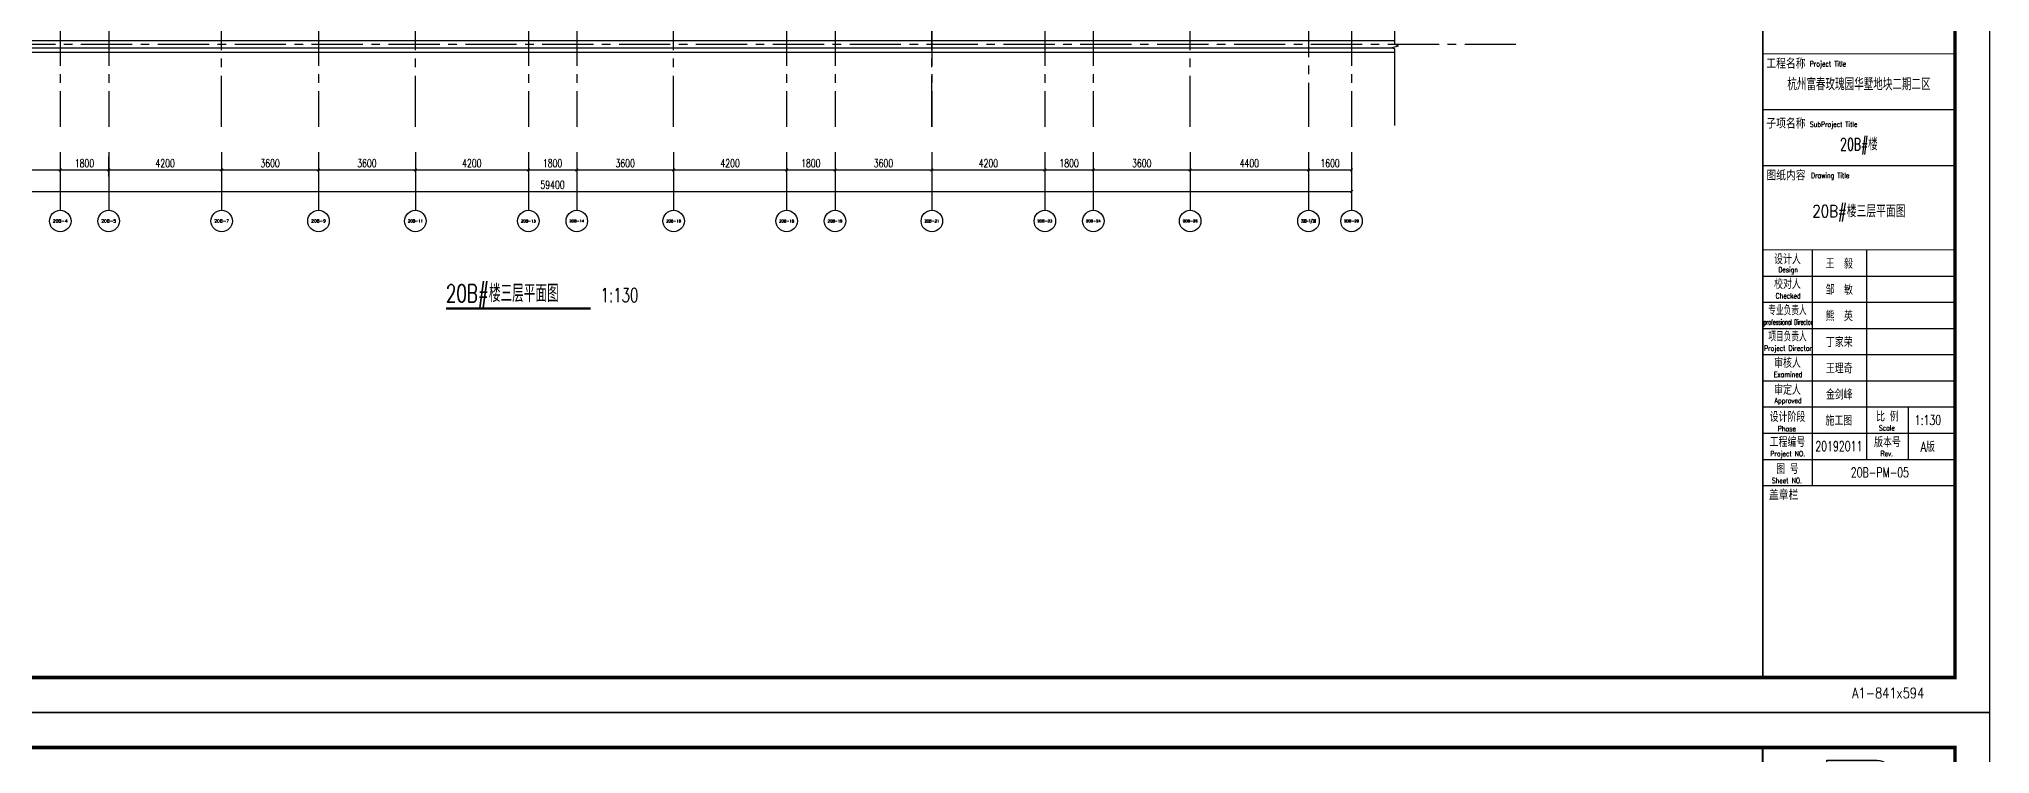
# Model space of a CAD drawing. Extents: x 296441 to 853063, y 459050 to 1117990.
# Drawn here: x 619309 to 691829, y 534726 to 561324 of the extents above; entities that cross this region are included whole.
import ezdxf
from ezdxf.enums import TextEntityAlignment as Align

# ---------------------------------------------------------------- set-up
doc = ezdxf.new("R2010")
doc.units = 0
doc.header["$LTSCALE"] = 1000
doc.linetypes.add('14-GRID$0$CENTER2', pattern=[28.575, 19.05, -3.175, 3.175, -3.175])
for name, color, linetype in [('14-GRID$0$G-GRID', 9, '14-GRID$0$CENTER2'), ('20-PLAN-FL01-P$0$A-ANNO-SYMB-BUBL', 74, 'Continuous'), ('A-ROOF', 2, 'Continuous'), ('AXIS', 3, 'Continuous'), ('AXIS_TEXT', 7, 'Continuous'), ('D-PLAN-ROOF$0$A-ROOF', 2, 'Continuous'), ('G-GRID-IDEN', 4, 'Continuous'), ('G-GRID-TEXT', 33, 'Continuous'), ('PUB_DIM', 3, 'Continuous'), ('ZT1_Dim---符号---PM、LM、DY、JD', 3, 'Continuous'), ('ZT1_通用--图框---PM、LM、DY、JD', 150, 'Continuous')]:
    doc.layers.add(name, color=color, linetype=linetype)
doc.styles.add('_TCH_AXIS', font='COMPLEX', dxfattribs={"bigfont": 'GBCBIG'})
doc.styles.add('_TCH_DIM_T3', font='SIMPLEX', dxfattribs={"width": 0.705882, "bigfont": 'GBCBIG'})
doc.styles.add('GOA_04_COMPLEX_1.00', font='complex.shx')
doc.styles.add('ZT_图框1', font='ROMANS', dxfattribs={"width": 0.8, "bigfont": 'CHINESE'})
doc.styles.add('ZT_图框2', font='', dxfattribs={"width": 0.8})
doc.styles.add('卓越符号', font='ROMANS.shx', dxfattribs={"width": 0.7, "bigfont": 'CHINESE.shx'})
doc.styles.get('ZT_图框2').set_extended_font_data('NSimSun')
doc.dimstyles.new('_TCH_ARCH&&100', dxfattribs={"dimtxt": 297.5, "dimasz": 100, "dimexe": 250, "dimexo": 300, "dimgap": 100, "dimtad": 1, "dimdec": 0, "dimzin": 0, "dimdsep": 46, "dimtxsty": '_TCH_DIM_T3', "dimblk": 'ARCHTICK', "dimcen": 0.09, "dimclrt": 7, "dimazin": 2, "dimtfac": 1, "dimtdec": 0, "dimtix": 1, "dimtmove": 2, "dimatfit": 3, "dimfxl": 0, "dimtolj": 1, "dimtzin": 0, "dimarcsym": 0})

# ---------------------------------------------------------------- blocks, each defined once
blk = doc.blocks.new('_AXISO')
at = {"layer": 'G-GRID-IDEN'}
blk.add_circle((0, 0), 0.5, dxfattribs=at)
at = {"layer": 'G-GRID-TEXT', "style": 'GOA_04_COMPLEX_1.00', "width": 1.041667}
blk.add_attdef('A', text='', height=0.56, dxfattribs=at).set_placement((-0.25, -0.28), (0.25, -0.28), align=Align.FIT)
blk = doc.blocks.new('_ArchTick')
at = {"color": 0, "linetype": 'ByBlock', "const_width": 0.4}
blk.add_lwpolyline([(-0.5, -0.5), (0.5, 0.5)], dxfattribs=at)
blk = doc.blocks.new('*D273')
at = {"layer": 'Defpoints', "color": 0, "transparency": 16777216}
for p in [(608698, 556953), (668098, 556953), (668098, 555653)]:
    blk.add_point(p, dxfattribs=at)
at = {"layer": 'PUB_DIM', "color": 0, "lineweight": -2, "transparency": 16777216}
for p, q in [((608698, 556653), (608698, 555403)), ((668098, 556653), (668098, 555403)), ((608698, 555653), (668098, 555653))]:
    blk.add_line(p, q, dxfattribs=at)
at = {"layer": 'PUB_DIM', "color": 0, "lineweight": -2, "transparency": 16777216, "xscale": 100, "yscale": 100, "zscale": 100, "rotation": 180}
blk.add_blockref('_ArchTick', (608698, 555653), dxfattribs=at)
at = {"layer": 'PUB_DIM', "color": 0, "lineweight": -2, "transparency": 16777216, "xscale": 100, "yscale": 100, "zscale": 100}
blk.add_blockref('_ArchTick', (668098, 555653), dxfattribs=at)
at = {"layer": 'PUB_DIM', "color": 7, "transparency": 16777216, "insert": (638398, 555901), "char_height": 297.5, "attachment_point": 5, "style": '_TCH_DIM_T3'}
blk.add_mtext('\\A1;59400', dxfattribs=at)
blk = doc.blocks.new('*D275')
at = {"layer": 'Defpoints', "color": 0, "transparency": 16777216}
for p in [(615898, 557253), (620098, 557253), (620098, 556453)]:
    blk.add_point(p, dxfattribs=at)
at = {"layer": 'PUB_DIM', "color": 0, "lineweight": -2, "transparency": 16777216}
for p, q in [((615898, 556953), (615898, 556203)), ((620098, 556953), (620098, 556203)), ((615898, 556453), (620098, 556453))]:
    blk.add_line(p, q, dxfattribs=at)
at = {"layer": 'PUB_DIM', "color": 0, "lineweight": -2, "transparency": 16777216, "xscale": 100, "yscale": 100, "zscale": 100, "rotation": 180}
blk.add_blockref('_ArchTick', (615898, 556453), dxfattribs=at)
at = {"layer": 'PUB_DIM', "color": 0, "lineweight": -2, "transparency": 16777216, "xscale": 100, "yscale": 100, "zscale": 100}
blk.add_blockref('_ArchTick', (620098, 556453), dxfattribs=at)
at = {"layer": 'PUB_DIM', "color": 7, "transparency": 16777216, "insert": (617998, 556701), "char_height": 297.5, "attachment_point": 5, "style": '_TCH_DIM_T3'}
blk.add_mtext('\\A1;4200', dxfattribs=at)
blk = doc.blocks.new('*D276')
at = {"layer": 'Defpoints', "color": 0, "transparency": 16777216}
for p in [(620098, 557253), (621898, 557253), (621898, 556453)]:
    blk.add_point(p, dxfattribs=at)
at = {"layer": 'PUB_DIM', "color": 0, "lineweight": -2, "transparency": 16777216}
for p, q in [((620098, 556953), (620098, 556203)), ((621898, 556953), (621898, 556203)), ((620098, 556453), (621898, 556453))]:
    blk.add_line(p, q, dxfattribs=at)
at = {"layer": 'PUB_DIM', "color": 0, "lineweight": -2, "transparency": 16777216, "xscale": 100, "yscale": 100, "zscale": 100, "rotation": 180}
blk.add_blockref('_ArchTick', (620098, 556453), dxfattribs=at)
at = {"layer": 'PUB_DIM', "color": 0, "lineweight": -2, "transparency": 16777216, "xscale": 100, "yscale": 100, "zscale": 100}
blk.add_blockref('_ArchTick', (621898, 556453), dxfattribs=at)
at = {"layer": 'PUB_DIM', "color": 7, "transparency": 16777216, "insert": (620998, 556701), "char_height": 297.5, "attachment_point": 5, "style": '_TCH_DIM_T3'}
blk.add_mtext('\\A1;1800', dxfattribs=at)
blk = doc.blocks.new('*D277')
at = {"layer": 'Defpoints', "color": 0, "transparency": 16777216}
for p in [(621898, 557253), (626098, 557253), (626098, 556453)]:
    blk.add_point(p, dxfattribs=at)
at = {"layer": 'PUB_DIM', "color": 0, "lineweight": -2, "transparency": 16777216}
for p, q in [((621898, 556953), (621898, 556203)), ((626098, 556953), (626098, 556203)), ((621898, 556453), (626098, 556453))]:
    blk.add_line(p, q, dxfattribs=at)
at = {"layer": 'PUB_DIM', "color": 0, "lineweight": -2, "transparency": 16777216, "xscale": 100, "yscale": 100, "zscale": 100, "rotation": 180}
blk.add_blockref('_ArchTick', (621898, 556453), dxfattribs=at)
at = {"layer": 'PUB_DIM', "color": 0, "lineweight": -2, "transparency": 16777216, "xscale": 100, "yscale": 100, "zscale": 100}
blk.add_blockref('_ArchTick', (626098, 556453), dxfattribs=at)
at = {"layer": 'PUB_DIM', "color": 7, "transparency": 16777216, "insert": (623998, 556701), "char_height": 297.5, "attachment_point": 5, "style": '_TCH_DIM_T3'}
blk.add_mtext('\\A1;4200', dxfattribs=at)
blk = doc.blocks.new('*D278')
at = {"layer": 'Defpoints', "color": 0, "transparency": 16777216}
for p in [(626098, 557253), (629698, 557253), (629698, 556453)]:
    blk.add_point(p, dxfattribs=at)
at = {"layer": 'PUB_DIM', "color": 0, "lineweight": -2, "transparency": 16777216}
for p, q in [((626098, 556953), (626098, 556203)), ((629698, 556953), (629698, 556203)), ((626098, 556453), (629698, 556453))]:
    blk.add_line(p, q, dxfattribs=at)
at = {"layer": 'PUB_DIM', "color": 0, "lineweight": -2, "transparency": 16777216, "xscale": 100, "yscale": 100, "zscale": 100, "rotation": 180}
blk.add_blockref('_ArchTick', (626098, 556453), dxfattribs=at)
at = {"layer": 'PUB_DIM', "color": 0, "lineweight": -2, "transparency": 16777216, "xscale": 100, "yscale": 100, "zscale": 100}
blk.add_blockref('_ArchTick', (629698, 556453), dxfattribs=at)
at = {"layer": 'PUB_DIM', "color": 7, "transparency": 16777216, "insert": (627898, 556701), "char_height": 297.5, "attachment_point": 5, "style": '_TCH_DIM_T3'}
blk.add_mtext('\\A1;3600', dxfattribs=at)
blk = doc.blocks.new('*D279')
at = {"layer": 'Defpoints', "color": 0, "transparency": 16777216}
for p in [(629698, 557253), (633298, 557253), (633298, 556453)]:
    blk.add_point(p, dxfattribs=at)
at = {"layer": 'PUB_DIM', "color": 0, "lineweight": -2, "transparency": 16777216}
for p, q in [((629698, 556953), (629698, 556203)), ((633298, 556953), (633298, 556203)), ((629698, 556453), (633298, 556453))]:
    blk.add_line(p, q, dxfattribs=at)
at = {"layer": 'PUB_DIM', "color": 0, "lineweight": -2, "transparency": 16777216, "xscale": 100, "yscale": 100, "zscale": 100, "rotation": 180}
blk.add_blockref('_ArchTick', (629698, 556453), dxfattribs=at)
at = {"layer": 'PUB_DIM', "color": 0, "lineweight": -2, "transparency": 16777216, "xscale": 100, "yscale": 100, "zscale": 100}
blk.add_blockref('_ArchTick', (633298, 556453), dxfattribs=at)
at = {"layer": 'PUB_DIM', "color": 7, "transparency": 16777216, "insert": (631498, 556701), "char_height": 297.5, "attachment_point": 5, "style": '_TCH_DIM_T3'}
blk.add_mtext('\\A1;3600', dxfattribs=at)
blk = doc.blocks.new('*D280')
at = {"layer": 'Defpoints', "color": 0, "transparency": 16777216}
for p in [(633298, 557253), (637498, 557253), (637498, 556453)]:
    blk.add_point(p, dxfattribs=at)
at = {"layer": 'PUB_DIM', "color": 0, "lineweight": -2, "transparency": 16777216}
for p, q in [((633298, 556953), (633298, 556203)), ((637498, 556953), (637498, 556203)), ((633298, 556453), (637498, 556453))]:
    blk.add_line(p, q, dxfattribs=at)
at = {"layer": 'PUB_DIM', "color": 0, "lineweight": -2, "transparency": 16777216, "xscale": 100, "yscale": 100, "zscale": 100, "rotation": 180}
blk.add_blockref('_ArchTick', (633298, 556453), dxfattribs=at)
at = {"layer": 'PUB_DIM', "color": 0, "lineweight": -2, "transparency": 16777216, "xscale": 100, "yscale": 100, "zscale": 100}
blk.add_blockref('_ArchTick', (637498, 556453), dxfattribs=at)
at = {"layer": 'PUB_DIM', "color": 7, "transparency": 16777216, "insert": (635398, 556701), "char_height": 297.5, "attachment_point": 5, "style": '_TCH_DIM_T3'}
blk.add_mtext('\\A1;4200', dxfattribs=at)
blk = doc.blocks.new('*D281')
at = {"layer": 'Defpoints', "color": 0, "transparency": 16777216}
for p in [(637498, 557253), (639298, 557253), (639298, 556453)]:
    blk.add_point(p, dxfattribs=at)
at = {"layer": 'PUB_DIM', "color": 0, "lineweight": -2, "transparency": 16777216}
for p, q in [((637498, 556953), (637498, 556203)), ((639298, 556953), (639298, 556203)), ((637498, 556453), (639298, 556453))]:
    blk.add_line(p, q, dxfattribs=at)
at = {"layer": 'PUB_DIM', "color": 0, "lineweight": -2, "transparency": 16777216, "xscale": 100, "yscale": 100, "zscale": 100, "rotation": 180}
blk.add_blockref('_ArchTick', (637498, 556453), dxfattribs=at)
at = {"layer": 'PUB_DIM', "color": 0, "lineweight": -2, "transparency": 16777216, "xscale": 100, "yscale": 100, "zscale": 100}
blk.add_blockref('_ArchTick', (639298, 556453), dxfattribs=at)
at = {"layer": 'PUB_DIM', "color": 7, "transparency": 16777216, "insert": (638398, 556701), "char_height": 297.5, "attachment_point": 5, "style": '_TCH_DIM_T3'}
blk.add_mtext('\\A1;1800', dxfattribs=at)
blk = doc.blocks.new('*D282')
at = {"layer": 'Defpoints', "color": 0, "transparency": 16777216}
for p in [(639298, 557253), (642898, 557253), (642898, 556453)]:
    blk.add_point(p, dxfattribs=at)
at = {"layer": 'PUB_DIM', "color": 0, "lineweight": -2, "transparency": 16777216}
for p, q in [((639298, 556953), (639298, 556203)), ((642898, 556953), (642898, 556203)), ((639298, 556453), (642898, 556453))]:
    blk.add_line(p, q, dxfattribs=at)
at = {"layer": 'PUB_DIM', "color": 0, "lineweight": -2, "transparency": 16777216, "xscale": 100, "yscale": 100, "zscale": 100, "rotation": 180}
blk.add_blockref('_ArchTick', (639298, 556453), dxfattribs=at)
at = {"layer": 'PUB_DIM', "color": 0, "lineweight": -2, "transparency": 16777216, "xscale": 100, "yscale": 100, "zscale": 100}
blk.add_blockref('_ArchTick', (642898, 556453), dxfattribs=at)
at = {"layer": 'PUB_DIM', "color": 7, "transparency": 16777216, "insert": (641098, 556701), "char_height": 297.5, "attachment_point": 5, "style": '_TCH_DIM_T3'}
blk.add_mtext('\\A1;3600', dxfattribs=at)
blk = doc.blocks.new('*D283')
at = {"layer": 'Defpoints', "color": 0, "transparency": 16777216}
for p in [(642898, 557253), (647098, 557253), (647098, 556453)]:
    blk.add_point(p, dxfattribs=at)
at = {"layer": 'PUB_DIM', "color": 0, "lineweight": -2, "transparency": 16777216}
for p, q in [((642898, 556953), (642898, 556203)), ((647098, 556953), (647098, 556203)), ((642898, 556453), (647098, 556453))]:
    blk.add_line(p, q, dxfattribs=at)
at = {"layer": 'PUB_DIM', "color": 0, "lineweight": -2, "transparency": 16777216, "xscale": 100, "yscale": 100, "zscale": 100, "rotation": 180}
blk.add_blockref('_ArchTick', (642898, 556453), dxfattribs=at)
at = {"layer": 'PUB_DIM', "color": 0, "lineweight": -2, "transparency": 16777216, "xscale": 100, "yscale": 100, "zscale": 100}
blk.add_blockref('_ArchTick', (647098, 556453), dxfattribs=at)
at = {"layer": 'PUB_DIM', "color": 7, "transparency": 16777216, "insert": (644998, 556701), "char_height": 297.5, "attachment_point": 5, "style": '_TCH_DIM_T3'}
blk.add_mtext('\\A1;4200', dxfattribs=at)
blk = doc.blocks.new('*D284')
at = {"layer": 'Defpoints', "color": 0, "transparency": 16777216}
for p in [(647098, 557253), (648898, 557253), (648898, 556453)]:
    blk.add_point(p, dxfattribs=at)
at = {"layer": 'PUB_DIM', "color": 0, "lineweight": -2, "transparency": 16777216}
for p, q in [((647098, 556953), (647098, 556203)), ((648898, 556953), (648898, 556203)), ((647098, 556453), (648898, 556453))]:
    blk.add_line(p, q, dxfattribs=at)
at = {"layer": 'PUB_DIM', "color": 0, "lineweight": -2, "transparency": 16777216, "xscale": 100, "yscale": 100, "zscale": 100, "rotation": 180}
blk.add_blockref('_ArchTick', (647098, 556453), dxfattribs=at)
at = {"layer": 'PUB_DIM', "color": 0, "lineweight": -2, "transparency": 16777216, "xscale": 100, "yscale": 100, "zscale": 100}
blk.add_blockref('_ArchTick', (648898, 556453), dxfattribs=at)
at = {"layer": 'PUB_DIM', "color": 7, "transparency": 16777216, "insert": (647998, 556701), "char_height": 297.5, "attachment_point": 5, "style": '_TCH_DIM_T3'}
blk.add_mtext('\\A1;1800', dxfattribs=at)
blk = doc.blocks.new('*D285')
at = {"layer": 'Defpoints', "color": 0, "transparency": 16777216}
for p in [(648898, 557253), (652498, 557253), (652498, 556453)]:
    blk.add_point(p, dxfattribs=at)
at = {"layer": 'PUB_DIM', "color": 0, "lineweight": -2, "transparency": 16777216}
for p, q in [((648898, 556953), (648898, 556203)), ((652498, 556953), (652498, 556203)), ((648898, 556453), (652498, 556453))]:
    blk.add_line(p, q, dxfattribs=at)
at = {"layer": 'PUB_DIM', "color": 0, "lineweight": -2, "transparency": 16777216, "xscale": 100, "yscale": 100, "zscale": 100, "rotation": 180}
blk.add_blockref('_ArchTick', (648898, 556453), dxfattribs=at)
at = {"layer": 'PUB_DIM', "color": 0, "lineweight": -2, "transparency": 16777216, "xscale": 100, "yscale": 100, "zscale": 100}
blk.add_blockref('_ArchTick', (652498, 556453), dxfattribs=at)
at = {"layer": 'PUB_DIM', "color": 7, "transparency": 16777216, "insert": (650698, 556701), "char_height": 297.5, "attachment_point": 5, "style": '_TCH_DIM_T3'}
blk.add_mtext('\\A1;3600', dxfattribs=at)
blk = doc.blocks.new('*D286')
at = {"layer": 'Defpoints', "color": 0, "transparency": 16777216}
for p in [(652498, 557253), (656698, 557253), (656698, 556453)]:
    blk.add_point(p, dxfattribs=at)
at = {"layer": 'PUB_DIM', "color": 0, "lineweight": -2, "transparency": 16777216}
for p, q in [((652498, 556953), (652498, 556203)), ((656698, 556953), (656698, 556203)), ((652498, 556453), (656698, 556453))]:
    blk.add_line(p, q, dxfattribs=at)
at = {"layer": 'PUB_DIM', "color": 0, "lineweight": -2, "transparency": 16777216, "xscale": 100, "yscale": 100, "zscale": 100, "rotation": 180}
blk.add_blockref('_ArchTick', (652498, 556453), dxfattribs=at)
at = {"layer": 'PUB_DIM', "color": 0, "lineweight": -2, "transparency": 16777216, "xscale": 100, "yscale": 100, "zscale": 100}
blk.add_blockref('_ArchTick', (656698, 556453), dxfattribs=at)
at = {"layer": 'PUB_DIM', "color": 7, "transparency": 16777216, "insert": (654598, 556701), "char_height": 297.5, "attachment_point": 5, "style": '_TCH_DIM_T3'}
blk.add_mtext('\\A1;4200', dxfattribs=at)
blk = doc.blocks.new('*D287')
at = {"layer": 'Defpoints', "color": 0, "transparency": 16777216}
for p in [(656698, 557253), (658498, 557253), (658498, 556453)]:
    blk.add_point(p, dxfattribs=at)
at = {"layer": 'PUB_DIM', "color": 0, "lineweight": -2, "transparency": 16777216}
for p, q in [((656698, 556953), (656698, 556203)), ((658498, 556953), (658498, 556203)), ((656698, 556453), (658498, 556453))]:
    blk.add_line(p, q, dxfattribs=at)
at = {"layer": 'PUB_DIM', "color": 0, "lineweight": -2, "transparency": 16777216, "xscale": 100, "yscale": 100, "zscale": 100, "rotation": 180}
blk.add_blockref('_ArchTick', (656698, 556453), dxfattribs=at)
at = {"layer": 'PUB_DIM', "color": 0, "lineweight": -2, "transparency": 16777216, "xscale": 100, "yscale": 100, "zscale": 100}
blk.add_blockref('_ArchTick', (658498, 556453), dxfattribs=at)
at = {"layer": 'PUB_DIM', "color": 7, "transparency": 16777216, "insert": (657598, 556701), "char_height": 297.5, "attachment_point": 5, "style": '_TCH_DIM_T3'}
blk.add_mtext('\\A1;1800', dxfattribs=at)
blk = doc.blocks.new('*D288')
at = {"layer": 'Defpoints', "color": 0, "transparency": 16777216}
for p in [(658498, 557253), (662098, 557253), (662098, 556453)]:
    blk.add_point(p, dxfattribs=at)
at = {"layer": 'PUB_DIM', "color": 0, "lineweight": -2, "transparency": 16777216}
for p, q in [((658498, 556953), (658498, 556203)), ((662098, 556953), (662098, 556203)), ((658498, 556453), (662098, 556453))]:
    blk.add_line(p, q, dxfattribs=at)
at = {"layer": 'PUB_DIM', "color": 0, "lineweight": -2, "transparency": 16777216, "xscale": 100, "yscale": 100, "zscale": 100, "rotation": 180}
blk.add_blockref('_ArchTick', (658498, 556453), dxfattribs=at)
at = {"layer": 'PUB_DIM', "color": 0, "lineweight": -2, "transparency": 16777216, "xscale": 100, "yscale": 100, "zscale": 100}
blk.add_blockref('_ArchTick', (662098, 556453), dxfattribs=at)
at = {"layer": 'PUB_DIM', "color": 7, "transparency": 16777216, "insert": (660298, 556701), "char_height": 297.5, "attachment_point": 5, "style": '_TCH_DIM_T3'}
blk.add_mtext('\\A1;3600', dxfattribs=at)
blk = doc.blocks.new('*D289')
at = {"layer": 'Defpoints', "color": 0, "transparency": 16777216}
for p in [(662098, 557253), (666498, 557253), (666498, 556453)]:
    blk.add_point(p, dxfattribs=at)
at = {"layer": 'PUB_DIM', "color": 0, "lineweight": -2, "transparency": 16777216}
for p, q in [((662098, 556953), (662098, 556203)), ((666498, 556953), (666498, 556203)), ((662098, 556453), (666498, 556453))]:
    blk.add_line(p, q, dxfattribs=at)
at = {"layer": 'PUB_DIM', "color": 0, "lineweight": -2, "transparency": 16777216, "xscale": 100, "yscale": 100, "zscale": 100, "rotation": 180}
blk.add_blockref('_ArchTick', (662098, 556453), dxfattribs=at)
at = {"layer": 'PUB_DIM', "color": 0, "lineweight": -2, "transparency": 16777216, "xscale": 100, "yscale": 100, "zscale": 100}
blk.add_blockref('_ArchTick', (666498, 556453), dxfattribs=at)
at = {"layer": 'PUB_DIM', "color": 7, "transparency": 16777216, "insert": (664298, 556701), "char_height": 297.5, "attachment_point": 5, "style": '_TCH_DIM_T3'}
blk.add_mtext('\\A1;4400', dxfattribs=at)
blk = doc.blocks.new('*D290')
at = {"layer": 'Defpoints', "color": 0, "transparency": 16777216}
for p in [(666498, 557253), (668098, 557253), (668098, 556453)]:
    blk.add_point(p, dxfattribs=at)
at = {"layer": 'PUB_DIM', "color": 0, "lineweight": -2, "transparency": 16777216}
for p, q in [((666498, 556953), (666498, 556203)), ((668098, 556953), (668098, 556203)), ((666498, 556453), (668098, 556453))]:
    blk.add_line(p, q, dxfattribs=at)
at = {"layer": 'PUB_DIM', "color": 0, "lineweight": -2, "transparency": 16777216, "xscale": 100, "yscale": 100, "zscale": 100, "rotation": 180}
blk.add_blockref('_ArchTick', (666498, 556453), dxfattribs=at)
at = {"layer": 'PUB_DIM', "color": 0, "lineweight": -2, "transparency": 16777216, "xscale": 100, "yscale": 100, "zscale": 100}
blk.add_blockref('_ArchTick', (668098, 556453), dxfattribs=at)
at = {"layer": 'PUB_DIM', "color": 7, "transparency": 16777216, "insert": (667298, 556701), "char_height": 297.5, "attachment_point": 5, "style": '_TCH_DIM_T3'}
blk.add_mtext('\\A1;1600', dxfattribs=at)
blk = doc.blocks.new('TTTTT')
at = {"layer": 'D-PLAN-ROOF$0$A-ROOF', "color": 8}
for p, q in [((1550513, 570842), (1622435, 570842)), ((1622435, 570392), (1550354, 570392)), ((1622382, 570562), (1550414, 570562))]:
    blk.add_line(p, q, dxfattribs=at)
blk = doc.blocks.new('*U834')
at = {"const_width": 0.7}
blk.add_lwpolyline([(0, 0), (41.44, 0)], dxfattribs=at)
at = {"color": 0, "style": '卓越符号', "width": 0.7, "flags": 8}
for tag, p, height in [('图名', (0, 1.85), 5), ('比例', (44.24, 1.85), 4)]:
    blk.add_attdef(tag, p, '', height=height, dxfattribs=at)
blk = doc.blocks.new('中特logo标记')
h = blk.add_hatch(color=156)
edge = h.paths.add_edge_path()
edge.add_line((-36.57, -3.65), (-22.17, -3.65))
edge.add_arc((-22.17, -7.25), 3.6, 0, 90, ccw=False)
edge.add_line((-18.57, -7.25), (-18.57, -9.65))
edge.add_line((-18.57, -9.65), (-36.57, -9.65))
edge.add_line((-36.57, -9.65), (-36.57, -3.65))
h = blk.add_hatch(color=156)
edge = h.paths.add_edge_path()
edge.add_line((-36.57, -11.45), (-28.47, -11.45))
edge.add_line((-28.47, -11.45), (-28.47, -19.48))
edge.add_line((-28.47, -19.48), (-32.97, -19.48))
edge.add_arc((-32.97, -15.88), 3.6, 180, 270, ccw=False)
edge.add_line((-36.57, -15.88), (-36.57, -11.45))
blk.add_hatch(color=32).paths.add_polyline_path([(-26.67, -11.45), (-18.57, -11.45), (-18.57, -19.55), (-26.67, -19.55)])
blk.add_lwpolyline([(-54.94, 0), (0, 0), (0, -48.84), (-54.94, -48.84)], close=True)
at = {"color": 156}
for points in [[(-36.57, -3.65), (-22.17, -3.65, -0.414214), (-18.57, -7.25), (-18.57, -9.65), (-36.57, -9.65)], [(-36.57, -11.45), (-28.47, -11.45), (-28.47, -19.48), (-32.97, -19.48, -0.414214), (-36.57, -15.88)]]:
    blk.add_lwpolyline(points, format="xyb", close=True, dxfattribs=at)
at = {"color": 32}
blk.add_lwpolyline([(-26.67, -11.45), (-18.57, -11.45), (-18.57, -19.55), (-26.67, -19.55)], close=True, dxfattribs=at)
at = {"style": 'ZT_图框2'}
blk.add_text('浙江中特幕墙工程有限公司', height=2.8, dxfattribs=at).set_placement((-27.5, -25.86), align=Align.CENTER)
at = {"style": 'ZT_图框2', "width": 0.6}
blk.add_text('Zhejiang zhongte curtain wall engineering  co.,ltd.', height=2, dxfattribs=at).set_placement((-27.5, -30.32), align=Align.CENTER)
at = {"style": 'ZT_图框2', "width": 0.8}
for s, p in [('建筑幕墙工程设计专项甲级  证书编号:A133008749', (-51.22, -35.58)), ('建筑幕墙工程专业承包壹级  证书编号:D233005724', (-51.22, -39.01)), ('地址(Add): 杭州市萧山区金城路386号知稼苑21幢18F', (-51.22, -42.27)), ('电话(Tel): 0571-82809711', (-51.22, -45.52))]:
    blk.add_text(s, height=1.6, dxfattribs=at).set_placement(p)
blk = doc.blocks.new('ZT_A1标准图框')
for p, q in [((790.17, -461.62), (790.17, -506.58)), ((805.66, -461.62), (805.66, -506.58)), ((776.05, -469.11), (831, -469.11)), ((776.05, -476.61), (831, -476.61)), ((776.05, -484.1), (831, -484.1)), ((776.05, -491.59), (831, -491.59)), ((776.05, -499.08), (831, -499.08)), ((790.17, -506.58), (790.17, -529.05)), ((805.66, -506.58), (805.66, -521.56)), ((817.64, -506.58), (817.64, -521.56)), ((776.05, -514.07), (831, -514.07)), ((776.05, -521.56), (831, -521.56)), ((776.05, -529.05), (831, -529.05)), ((776.05, -529.05), (831, -529.05))]:
    blk.add_line(p, q)
for points in [[(0, -594), (841, -594), (841, 0), (0, 0)], [(776.06, -10), (831, -10), (831, -58.84), (776.06, -58.84)], [(776.06, -10), (831, -10), (831, -58.84), (776.06, -58.84)]]:
    blk.add_lwpolyline(points, close=True)
at = {"const_width": 1}
blk.add_lwpolyline([(25, -584), (831, -584), (831, -10), (25, -10)], close=True, dxfattribs=at)
for points, const_width in [([(776.05, -10), (776.05, -584)], 0.5), ([(776.05, -405.53), (831, -405.53)], 0.35), ([(776.05, -421.53), (831, -421.53)], 0.35), ([(776.05, -437.53), (831, -437.53)], 0.35), ([(776.05, -461.62), (831, -461.62)], 0.35), ([(776.05, -506.58), (831, -506.58)], 0.35)]:
    blk.add_lwpolyline(points, dxfattribs=dict(const_width=const_width))
blk.add_blockref('中特logo标记', (830.93, -10))
for s, height, style, width, p in [('工程名称', 2.5, 'ZT_图框2', 0.8, (782.65, -409.47)), ('Project Title', 1.5, 'ZT_图框1', 0.7, (794.69, -409.14)), ('子项名称', 2.5, 'ZT_图框2', 0.8, (782.65, -426.62)), ('SubProject Title', 1.5, 'ZT_图框1', 0.7, (796.29, -426.44)), ('图纸内容', 2.5, 'ZT_图框2', 0.8, (782.66, -441.47)), ('Drawing Title', 1.5, 'ZT_图框1', 0.7, (795.3, -441.07)), ('设计人', 2.8, 'ZT_图框1', 0.7, (783.1, -465.71)), ('Design', 1.5, 'ZT_图框1', 0.7, (783.27, -468.04)), ('校对人', 2.8, 'ZT_图框1', 0.7, (783.1, -472.83)), ('Checked', 1.5, 'ZT_图框1', 0.7, (783.27, -475.53)), ('专业负责人', 2.8, 'ZT_图框1', 0.6, (783.1, -480.32)), ('professional Director', 1.5, 'ZT_图框1', 0.55, (783.27, -483.03)), ('项目负责人', 2.8, 'ZT_图框1', 0.6, (783.1, -487.81)), ('Project Director', 1.5, 'ZT_图框1', 0.7, (783.27, -490.52)), ('Examined', 1.5, 'ZT_图框1', 0.7, (783.27, -498.01)), ('审核人', 2.8, 'ZT_图框1', 0.7, (783.1, -495.38)), ('审定人', 2.8, 'ZT_图框1', 0.7, (783.1, -503.09)), ('Approved', 1.5, 'ZT_图框1', 0.7, (783.27, -505.5)), ('比 例', 2.8, 'ZT_图框1', 0.7, (811.67, -510.72)), ('设计阶段', 2.8, 'ZT_图框1', 0.7, (783.1, -510.82)), ('Phase', 1.5, 'ZT_图框1', 0.7, (782.93, -513.53)), ('Scale', 1.5, 'ZT_图框1', 0.7, (811.5, -513.31)), ('工程编号', 2.8, 'ZT_图框1', 0.7, (783.1, -518.01)), ('版本号', 2.8, 'ZT_图框1', 0.7, (811.67, -518.07)), ('Project NO.', 1.5, 'ZT_图框1', 0.7, (783.18, -520.69)), ('图 号', 2.8, 'ZT_图框1', 0.7, (783.1, -525.73)), ('Rev.', 1.5, 'ZT_图框1', 0.7, (811.5, -520.66)), ('Sheet NO.', 1.5, 'ZT_图框1', 0.7, (782.93, -528.38)), ('盖章栏', 2.5, 'ZT_图框2', 0.8, (782.01, -532.9))]:
    blk.add_text(s, height=height, dxfattribs=dict(style=style, width=width)).set_placement(p, align=Align.CENTER)
at = {"color": 190, "ltscale": 0.3, "style": 'ZT_图框1', "width": 0.65}
blk.add_text('杭州富春玫瑰园华墅地块二期二区', height=3.5, dxfattribs=at).set_placement((803.53, -414.01), align=Align.MIDDLE)
at = {"color": 190, "style": 'ZT_图框1', "width": 0.7}
for s, p in [('王  毅', (797.91, -465.37)), ('邹  敏', (797.91, -472.86)), ('熊  英', (797.91, -480.35)), ('丁家荣', (797.91, -487.85)), ('王理奇', (797.91, -495.34)), ('金剑峰', (797.91, -502.83)), ('施工图', (797.78, -510.3)), ('20192011', (797.78, -517.8))]:
    blk.add_text(s, height=2.8, dxfattribs=at).set_placement(p, align=Align.MIDDLE)
at = {"linetype": 'ByBlock', "style": 'ZT_图框1', "width": 0.8}
blk.add_text('A1-841x594', height=2.997, dxfattribs=at).set_placement((801.55, -589.94))
at = {"color": 70, "ltscale": 0.3, "style": 'ZT_图框1', "flags": 8}
for tag, width, p in [('子项名称', 0.65, (803.53, -431.64)), ('图名', 0.8, (803.53, -450.79))]:
    blk.add_attdef(tag, text='', height=3.5, dxfattribs=dict(at, width=width)).set_placement(p, align=Align.MIDDLE)
at = {"color": 70, "style": 'ZT_图框1', "width": 0.7, "flags": 8}
for tag, p in [('比例', (823.26, -510.32)), ('版本', (823.22, -517.8)), ('图号', (809.52, -525.31))]:
    blk.add_attdef(tag, text='', height=2.8, dxfattribs=at).set_placement(p, align=Align.MIDDLE)

msp = doc.modelspace()

# ---------------------------------------------------------------- linework, layer by layer
at = {"layer": '14-GRID$0$G-GRID', "color": 8, "ltscale": 0.1}
for p, q in [((620098.5, 590811), (620098.5, 558052.5)), ((621898.5, 590811), (621898.5, 558052.5)), ((626098.5, 558052.5), (626098.5, 590811)), ((629698.5, 590811), (629698.5, 558052.5)), ((637498.5, 590811), (637498.5, 558052.5)), ((639298.5, 590811), (639298.5, 558052.5)), ((642898.5, 558052.5), (642898.5, 590811)), ((647098.5, 590811), (647098.5, 558052.5)), ((648898.5, 590811), (648898.5, 558052.5)), ((652498.5, 590811), (652498.5, 558052.5)), ((656698.5, 590811), (656698.5, 558052.5)), ((658498.5, 590811), (658498.5, 558052.5)), ((668098.5, 590811), (668098.5, 558052.5)), ((633298.5, 558052.5), (633298.5, 575627.2)), ((652498.5, 558052.5), (652498.5, 575627.2)), ((662098.5, 558052.5), (662098.5, 575627.2)), ((666498.5, 571127.2), (666498.5, 558052.5)), ((595151, 561127.2), (674432.5, 561127.2))]:
    msp.add_line(p, q, dxfattribs=at)
at = {"layer": '20-PLAN-FL01-P$0$A-ANNO-SYMB-BUBL', "extrusion": (2.39665e-05, -8.85548e-15, 1)}
for p, q in [((669709.3, 561114, 0), (669709.3, 563627.5, 0)), ((669574, 560997.2), (669844.7, 561070.8, 0)), ((669709.3, 560954, 0), (669574, 560997.2)), ((669844.7, 561070.8, 0), (669709.3, 561114, 0)), ((669709.3, 558103.3, 0), (669709.3, 560954, 0))]:
    msp.add_line(p, q, dxfattribs=at)
at = {"layer": 'AXIS'}
for p, q in [((620098.5, 557113.5), (620098.5, 554952.5)), ((621898.5, 557113.5), (621898.5, 554952.5)), ((626098.5, 557113.5), (626098.5, 554952.5)), ((629698.5, 557113.5), (629698.5, 554952.5)), ((633298.5, 557113.5), (633298.5, 554952.5)), ((637498.5, 557113.5), (637498.5, 554952.5)), ((639298.5, 557113.5), (639298.5, 554952.5)), ((642898.5, 557113.5), (642898.5, 554952.5)), ((647098.5, 557113.5), (647098.5, 554952.5)), ((648898.5, 557113.5), (648898.5, 554952.5)), ((652498.5, 557113.5), (652498.5, 554952.5)), ((656698.5, 557113.5), (656698.5, 554952.5)), ((658498.5, 557113.5), (658498.5, 554952.5)), ((662098.5, 557113.5), (662098.5, 554952.5)), ((666498.5, 557113.5), (666498.5, 554952.5)), ((668098.5, 557113.5), (668098.5, 554952.5))]:
    msp.add_line(p, q, dxfattribs=at)

# ---------------------------------------------------------------- block references
at = {"layer": 'A-ROOF'}
msp.add_blockref('TTTTT', (-952725.6, -9574.8), dxfattribs=at)
at = {"layer": 'AXIS'}
ref = msp.add_blockref('_AXISO', (620098.5, 554552.5), dxfattribs=dict(at, xscale=800, yscale=800, zscale=800))
ref.add_attrib('A', '20B-4', dxfattribs={"layer": 'AXIS_TEXT', "height": 110.84, "style": '_TCH_AXIS'}).set_placement((619824, 554497.1), (620372.9, 554497.1), align=Align.FIT)
ref = msp.add_blockref('_AXISO', (621898.5, 554552.5), dxfattribs=dict(at, xscale=800, yscale=800, zscale=800))
ref.add_attrib('A', '20B-5', dxfattribs={"layer": 'AXIS_TEXT', "height": 112.93, "style": '_TCH_AXIS'}).set_placement((621624.2, 554496.1), (622172.7, 554496.1), align=Align.FIT)
ref = msp.add_blockref('_AXISO', (626098.5, 554552.5), dxfattribs=dict(at, xscale=800, yscale=800, zscale=800))
ref.add_attrib('A', '20B-7', dxfattribs={"layer": 'AXIS_TEXT', "height": 112.93, "style": '_TCH_AXIS'}).set_placement((625824.2, 554496.1), (626372.7, 554496.1), align=Align.FIT)
ref = msp.add_blockref('_AXISO', (629698.5, 554552.5), dxfattribs=dict(at, xscale=800, yscale=800, zscale=800))
ref.add_attrib('A', '20B-9', dxfattribs={"layer": 'AXIS_TEXT', "height": 112.93, "style": '_TCH_AXIS'}).set_placement((629424.2, 554496.1), (629972.7, 554496.1), align=Align.FIT)
ref = msp.add_blockref('_AXISO', (633298.5, 554552.5), dxfattribs=dict(at, xscale=800, yscale=800, zscale=800))
ref.add_attrib('A', '20B-11', dxfattribs={"layer": 'AXIS_TEXT', "height": 103.2, "style": '_TCH_AXIS'}).set_placement((633023.3, 554500.9), (633573.7, 554500.9), align=Align.FIT)
ref = msp.add_blockref('_AXISO', (637498.5, 554552.5), dxfattribs=dict(at, xscale=800, yscale=800, zscale=800))
ref.add_attrib('A', '20B-13', dxfattribs={"layer": 'AXIS_TEXT', "height": 98.93, "style": '_TCH_AXIS'}).set_placement((637222.9, 554503.1), (637774.1, 554503.1), align=Align.FIT)
ref = msp.add_blockref('_AXISO', (639298.5, 554552.5), dxfattribs=dict(at, xscale=800, yscale=800, zscale=800))
ref.add_attrib('A', '20B-14', dxfattribs={"layer": 'AXIS_TEXT', "height": 97.32, "style": '_TCH_AXIS'}).set_placement((639022.7, 554503.9), (639574.2, 554503.9), align=Align.FIT)
ref = msp.add_blockref('_AXISO', (642898.5, 554552.5), dxfattribs=dict(at, xscale=800, yscale=800, zscale=800))
ref.add_attrib('A', '20B-16', dxfattribs={"layer": 'AXIS_TEXT', "height": 98.93, "style": '_TCH_AXIS'}).set_placement((642622.9, 554503.1), (643174.1, 554503.1), align=Align.FIT)
ref = msp.add_blockref('_AXISO', (647098.5, 554552.5), dxfattribs=dict(at, xscale=800, yscale=800, zscale=800))
ref.add_attrib('A', '20B-18', dxfattribs={"layer": 'AXIS_TEXT', "height": 98.93, "style": '_TCH_AXIS'}).set_placement((646822.9, 554503.1), (647374.1, 554503.1), align=Align.FIT)
ref = msp.add_blockref('_AXISO', (648898.5, 554552.5), dxfattribs=dict(at, xscale=800, yscale=800, zscale=800))
ref.add_attrib('A', '20B-19', dxfattribs={"layer": 'AXIS_TEXT', "height": 98.93, "style": '_TCH_AXIS'}).set_placement((648622.9, 554503.1), (649174.1, 554503.1), align=Align.FIT)
ref = msp.add_blockref('_AXISO', (652498.5, 554552.5), dxfattribs=dict(at, xscale=800, yscale=800, zscale=800))
ref.add_attrib('A', '20B-21', dxfattribs={"layer": 'AXIS_TEXT', "height": 98.93, "style": '_TCH_AXIS'}).set_placement((652222.9, 554503.1), (652774.1, 554503.1), align=Align.FIT)
ref = msp.add_blockref('_AXISO', (656698.5, 554552.5), dxfattribs=dict(at, xscale=800, yscale=800, zscale=800))
ref.add_attrib('A', '20B-23', dxfattribs={"layer": 'AXIS_TEXT', "height": 95, "style": '_TCH_AXIS'}).set_placement((656422.5, 554505), (656974.4, 554505), align=Align.FIT)
ref = msp.add_blockref('_AXISO', (658498.5, 554552.5), dxfattribs=dict(at, xscale=800, yscale=800, zscale=800))
ref.add_attrib('A', '20B-24', dxfattribs={"layer": 'AXIS_TEXT', "height": 93.51, "style": '_TCH_AXIS'}).set_placement((658222.4, 554505.8), (658774.5, 554505.8), align=Align.FIT)
ref = msp.add_blockref('_AXISO', (662098.5, 554552.5), dxfattribs=dict(at, xscale=800, yscale=800, zscale=800))
ref.add_attrib('A', '20B-26', dxfattribs={"layer": 'AXIS_TEXT', "height": 95, "style": '_TCH_AXIS'}).set_placement((661822.5, 554505), (662374.4, 554505), align=Align.FIT)
ref = msp.add_blockref('_AXISO', (666498.5, 554552.5), dxfattribs=dict(at, xscale=800, yscale=800, zscale=800))
ref.add_attrib('A', '20B-1/28', dxfattribs={"layer": 'AXIS_TEXT', "height": 110.49, "style": '_TCH_AXIS', "width": 0.65625}).set_placement((666224, 554497.3), (666773, 554497.3), align=Align.FIT)
ref = msp.add_blockref('_AXISO', (668098.5, 554552.5), dxfattribs=dict(at, xscale=800, yscale=800, zscale=800))
ref.add_attrib('A', '20B-29', dxfattribs={"layer": 'AXIS_TEXT', "height": 95, "style": '_TCH_AXIS'}).set_placement((667822.5, 554505), (668374.4, 554505), align=Align.FIT)
at = {"layer": 'ZT1_Dim---符号---PM、LM、DY、JD', "color": 7}
ref = msp.add_blockref('*U834', (634432.9, 551295.8), dxfattribs=dict(at, xscale=130, yscale=130, zscale=130))
ref.add_attrib('图名', '20B#楼三层平面图', (634432.9, 551535.9), dxfattribs={"layer": '0', "color": 0, "height": 650, "style": '卓越符号', "width": 0.7})
ref.add_attrib('比例', '1:130', (640184.1, 551535.9), dxfattribs={"layer": '0', "color": 0, "height": 520, "style": '卓越符号', "width": 0.7})
at = {"layer": 'ZT1_通用--图框---PM、LM、DY、JD', "ltscale": 10}
ref = msp.add_blockref('ZT_A1标准图框', (582499.1, 613490), dxfattribs=dict(at, xscale=130, yscale=130, zscale=130))
ref.add_attrib('比例', '1:130', dxfattribs={"layer": '0', "color": 70, "height": 364, "style": 'ZT_图框1', "width": 0.7}).set_placement((689522.6, 547148), align=Align.MIDDLE)
ref.add_attrib('图号', '20B-PM-05', dxfattribs={"layer": '0', "color": 70, "height": 364, "style": 'ZT_图框1', "width": 0.7}).set_placement((687736.9, 545200), align=Align.MIDDLE)
ref.add_attrib('图名', '20B#楼三层平面图', dxfattribs={"layer": '0', "color": 70, "ltscale": 0.3, "height": 455, "style": 'ZT_图框1', "width": 0.8}).set_placement((686957.7, 554887.1), align=Align.MIDDLE)
ref.add_attrib('版本', 'A版', dxfattribs={"layer": '0', "color": 70, "height": 364, "style": 'ZT_图框1', "width": 0.7}).set_placement((689517.7, 546176.5), align=Align.MIDDLE)
ref.add_attrib('子项名称', '20B#楼', dxfattribs={"layer": '0', "color": 70, "ltscale": 0.3, "height": 455, "style": 'ZT_图框1', "width": 0.65}).set_placement((686957.7, 557376.8), align=Align.MIDDLE)
at = {"layer": 'ZT1_通用--图框---PM、LM、DY、JD', "ltscale": 10, "xscale": 130, "yscale": 130, "zscale": 130}
msp.add_blockref('ZT_A1标准图框', (582499.1, 536270), dxfattribs=at)

# ---------------------------------------------------------------- dimensions: what is measured, and where the dimension line sits
at = {"layer": 'PUB_DIM'}
for p1, p2, distance, picture, middle in [((608698.5, 556952.5), (668098.5, 556952.5), -1300, '*D273', (638398.5, 555901.3)), ((615898.5, 557252.5), (620098.5, 557252.5), -800, '*D275', (617998.5, 556701.3)), ((620098.5, 557252.5), (621898.5, 557252.5), -800, '*D276', (620998.5, 556701.3)), ((621898.5, 557252.5), (626098.5, 557252.5), -800, '*D277', (623998.5, 556701.3)), ((626098.5, 557252.5), (629698.5, 557252.5), -800, '*D278', (627898.5, 556701.3)), ((629698.5, 557252.5), (633298.5, 557252.5), -800, '*D279', (631498.5, 556701.3)), ((633298.5, 557252.5), (637498.5, 557252.5), -800, '*D280', (635398.5, 556701.3)), ((637498.5, 557252.5), (639298.5, 557252.5), -800, '*D281', (638398.5, 556701.3)), ((639298.5, 557252.5), (642898.5, 557252.5), -800, '*D282', (641098.5, 556701.3)), ((642898.5, 557252.5), (647098.5, 557252.5), -800, '*D283', (644998.5, 556701.3)), ((647098.5, 557252.5), (648898.5, 557252.5), -800, '*D284', (647998.5, 556701.3)), ((648898.5, 557252.5), (652498.5, 557252.5), -800, '*D285', (650698.5, 556701.3)), ((652498.5, 557252.5), (656698.5, 557252.5), -800, '*D286', (654598.5, 556701.3)), ((656698.5, 557252.5), (658498.5, 557252.5), -800, '*D287', (657598.5, 556701.3)), ((658498.5, 557252.5), (662098.5, 557252.5), -800, '*D288', (660298.5, 556701.3)), ((662098.5, 557252.5), (666498.5, 557252.5), -800, '*D289', (664298.5, 556701.3)), ((666498.5, 557252.5), (668098.5, 557252.5), -800, '*D290', (667298.5, 556701.3))]:
    dim = msp.add_aligned_dim(p1=p1, p2=p2, distance=distance, dimstyle='_TCH_ARCH&&100', dxfattribs=at)
    dim.commit()
    dim.dimension.update_dxf_attribs({"geometry": picture, "text_midpoint": middle})

doc.saveas('drawing.dxf')
